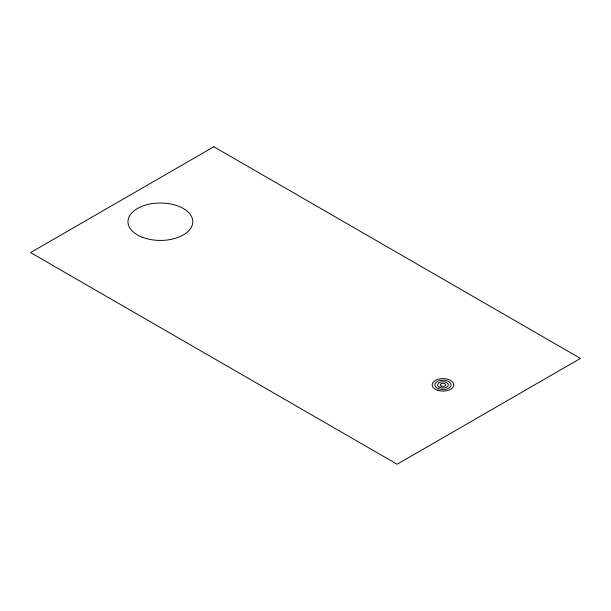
<?xml version="1.0" encoding="UTF-8"?>
<svg xmlns="http://www.w3.org/2000/svg" width="611" height="611" viewBox="0 0 611 611"><rect width="100%" height="100%" fill="white"/><g stroke="black" fill="none" stroke-linecap="round" stroke-linejoin="round"><path stroke-width="0.92" d="M213.85 146.762L30.55 252.587L397.15 464.238L580.45 358.413L213.85 146.762M441.623 386.221A2.704 1.558 0 0 0 445.679 384.869A2.704 1.558 0 0 0 441.623 383.517A2.704 1.558 0 0 0 441.623 386.221M439.951 387.45A5.4 3.116 0 0 0 448.359 385.09A5.4 3.116 0 0 0 440.615 382.066A5.4 3.116 0 0 0 439.951 387.45M438.431 388.741A8.103 4.674 0 0 0 451.055 385.205A8.103 4.674 0 0 0 439.439 380.661A8.103 4.674 0 0 0 438.431 388.741M437.575 390.269A10.799 6.232 0 0 0 453.774 384.869A10.799 6.232 0 0 0 437.575 379.469A10.799 6.232 0 0 0 437.575 390.269M142.226 237.213A32.406 18.704 0 0 0 192.709 223.053A32.406 18.704 0 0 0 146.228 204.891A32.406 18.704 0 0 0 142.226 237.213"/></g></svg>
